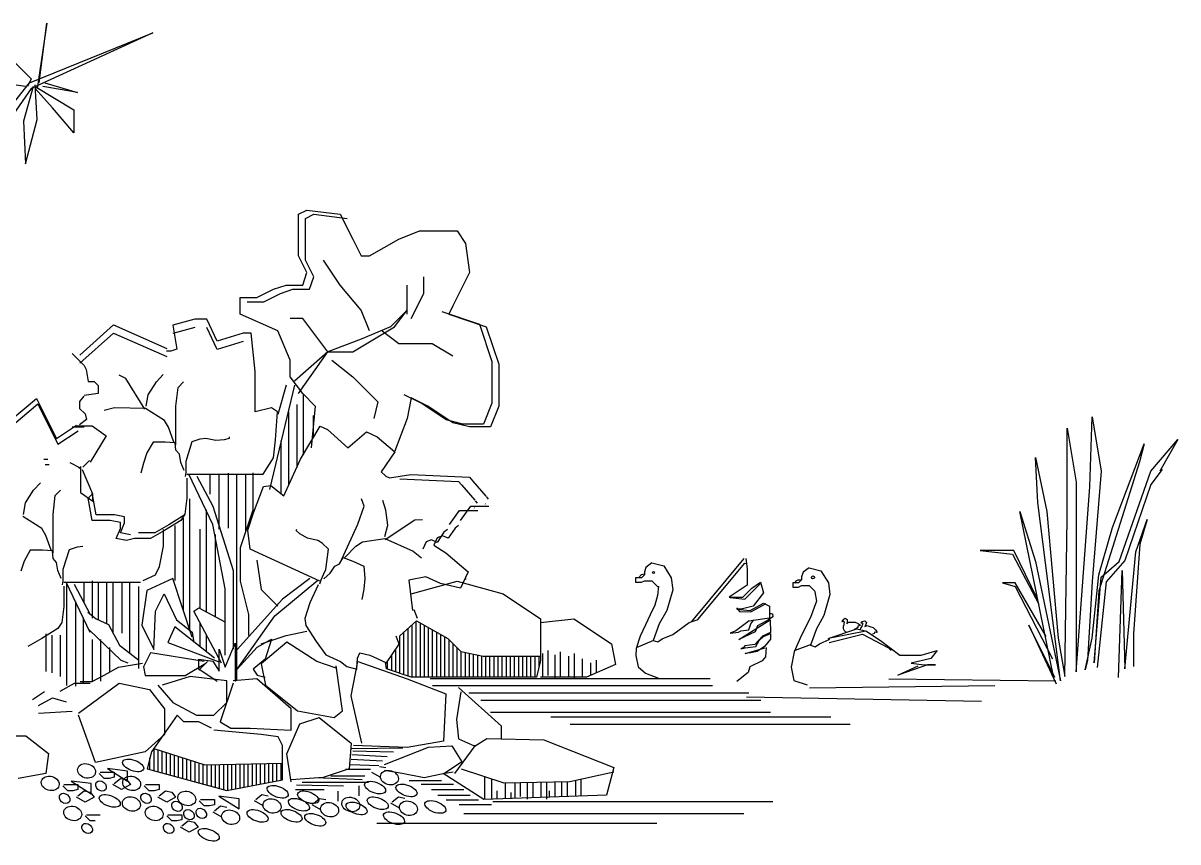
# Model space of a CAD drawing. Extents: x -15.8 to -8, y 56.1 to 69.5.
# Drawn here: x -12.715 to -8.24, y 56.086 to 59.258 of the extents above; entities that cross this region are included whole.
import ezdxf

# ---------------------------------------------------------------- set-up
doc = ezdxf.new("R2010")
doc.units = 0
doc.header["$LTSCALE"] = 0.01
doc.header["$MEASUREMENT"] = 0
doc.layers.add('MUEBLES', color=30, linetype='CONTINUOUS')
pattern_1 = [(90, (-153.256589, -86.392666), (-0.015875, 1e-18), [])]

msp = doc.modelspace()

# ---------------------------------------------------------------- hatches: boundary and pattern name
at = {"layer": 'MUEBLES'}
h = msp.add_hatch(dxfattribs=at)
h.set_pattern_fill('LINE', color=256, scale=0.005, angle=90, style=0)
h.set_pattern_definition(pattern_1)
h.paths.add_polyline_path([(-10.7095, 56.7893), (-10.7095, 56.8054), (-10.8168, 56.8054), (-10.9315, 56.8054), (-11.0187, 56.8238), (-11.0692, 56.8742), (-11.1903, 56.9426), (-11.2654, 56.8748), (-11.2569, 56.8518), (-11.307, 56.7804), (-11.3102, 56.7819), (-11.307, 56.7567), (-11.2107, 56.7247), (-10.9682, 56.7247), (-10.7257, 56.7247)])
h = msp.add_hatch(dxfattribs=at)
h.set_pattern_fill('LINE', color=256, scale=0.005, angle=90, style=0)
h.set_pattern_definition(pattern_1)
h.paths.add_polyline_path([(-11.7094, 56.3272), (-11.7094, 56.391), (-12.0099, 56.3848), (-12.2077, 56.4485), (-12.2171, 56.4353), (-12.2337, 56.3687), (-11.9258, 56.2856)])

# ---------------------------------------------------------------- linework, layer by layer
for p, q in [((-12.623, 59.2582), (-12.6604, 59.0045)), ((-12.6529, 59.0269), (-12.623, 59.2582)), ((-12.6903, 59.0269), (-12.2122, 59.2209)), ((-12.2122, 59.2209), (-12.6828, 59.0045)), ((-12.75, 59.109), (-12.6828, 59.0418)), ((-12.9143, 58.7434), (-12.6903, 59.0269)), ((-12.6828, 59.0418), (-12.6977, 59.012)), ((-12.6305, 59.0269), (-12.5035, 58.9896)), ((-12.6828, 59.0045), (-12.9069, 58.6837)), ((-12.7052, 59.012), (-12.75, 59.0195)), ((-12.6753, 59.012), (-12.7127, 58.8777)), ((-12.6604, 58.8851), (-12.6678, 59.0195)), ((-12.6678, 59.012), (-12.5185, 58.9225)), ((-12.6006, 58.9299), (-12.6678, 59.0045)), ((-12.5035, 58.9896), (-12.638, 59.012)), ((-12.5185, 58.8329), (-12.6006, 58.9299)), ((-12.5185, 58.9225), (-12.5185, 58.8329)), ((-12.7127, 58.8777), (-12.7052, 58.7135)), ((-12.7052, 58.7135), (-12.6604, 58.8851)), ((-11.6472, 58.5178), (-11.6149, 58.534)), ((-11.6149, 58.534), (-11.4855, 58.5178)), ((-11.6472, 58.3563), (-11.6472, 58.5178)), ((-11.6205, 58.5019), (-11.5882, 58.518)), ((-11.6205, 58.3403), (-11.6205, 58.5019)), ((-11.5882, 58.518), (-11.4589, 58.5019)), ((-11.4855, 58.5178), (-11.437, 58.4209)), ((-11.2592, 58.4209), (-11.1784, 58.4532)), ((-11.1784, 58.4532), (-11.1137, 58.4532)), ((-11.1137, 58.4532), (-11.0329, 58.4532)), ((-11.0329, 58.4532), (-11.0005, 58.4048)), ((-11.437, 58.4209), (-11.4047, 58.3563)), ((-11.3724, 58.3563), (-11.2592, 58.4209)), ((-11.0005, 58.4048), (-10.9844, 58.2917)), ((-11.6149, 58.2917), (-11.6472, 58.3563)), ((-11.4047, 58.3563), (-11.3724, 58.3563)), ((-11.5882, 58.2757), (-11.6205, 58.3403)), ((-11.4855, 58.2432), (-11.5502, 58.3401)), ((-11.631, 58.2432), (-11.6149, 58.2917)), ((-11.6044, 58.2272), (-11.5882, 58.2757)), ((-11.1622, 58.2109), (-11.1622, 58.2755)), ((-10.9844, 58.2917), (-11.049, 58.1624)), ((-11.8089, 58.1947), (-11.7442, 58.2271)), ((-11.7442, 58.2271), (-11.6957, 58.2432)), ((-11.7175, 58.2111), (-11.669, 58.2272)), ((-11.6957, 58.2432), (-11.631, 58.2432)), ((-11.669, 58.2272), (-11.6044, 58.2272)), ((-11.4047, 58.1463), (-11.4855, 58.2432)), ((-11.2269, 58.1301), (-11.2269, 58.2432)), ((-11.8735, 58.1947), (-11.8089, 58.1947)), ((-11.8735, 58.1301), (-11.8735, 58.1947)), ((-11.8469, 58.1788), (-11.7822, 58.1788)), ((-11.7822, 58.1788), (-11.7175, 58.2111)), ((-11.2107, 58.114), (-11.1622, 58.2109)), ((-11.728, 58.0655), (-11.8735, 58.1301)), ((-11.3724, 58.0655), (-11.4047, 58.1463)), ((-11.2269, 58.1463), (-11.2915, 58.0817)), ((-11.2754, 58.0817), (-11.2269, 58.1463)), ((-11.0919, 58.1408), (-10.9464, 58.0923)), ((-11.049, 58.1624), (-11.0652, 58.1301)), ((-11.0652, 58.1301), (-10.9197, 58.0817)), ((-12.4943, 57.9723), (-12.3647, 58.0888)), ((-12.3647, 58.0888), (-12.1574, 57.9982)), ((-12.0491, 58.1114), (-12.135, 58.0881)), ((-12.135, 58.0881), (-12.1194, 57.9945)), ((-12.0023, 58.1114), (-12.0491, 58.1114)), ((-11.9633, 58.0257), (-12.0023, 58.1114)), ((-11.631, 58.114), (-11.6795, 58.114)), ((-11.534, 57.9847), (-11.631, 58.114)), ((-10.9464, 58.0923), (-10.8979, 57.9469)), ((-12.4943, 57.9403), (-12.3647, 58.0568)), ((-12.3647, 58.0568), (-12.1574, 57.9662)), ((-12.0491, 58.0795), (-12.135, 58.0561)), ((-11.9633, 57.9937), (-12.0023, 58.0795)), ((-11.8619, 58.0569), (-11.9633, 58.0257)), ((-11.8307, 58.0569), (-11.8619, 58.0569)), ((-11.8151, 57.9087), (-11.8307, 58.0569)), ((-11.6795, 57.9524), (-11.728, 58.0655)), ((-11.437, 57.9847), (-11.2754, 58.0817)), ((-11.2915, 58.0817), (-11.4047, 58.0332)), ((-11.3239, 58.0655), (-11.2592, 58.017)), ((-10.9197, 58.0817), (-10.8712, 57.9363)), ((-11.8619, 58.0249), (-11.9633, 57.9937)), ((-11.4047, 58.0332), (-11.534, 57.9847)), ((-11.2592, 58.017), (-11.1299, 58.017)), ((-11.1299, 58.017), (-11.049, 57.9686)), ((-12.5251, 57.9789), (-12.4782, 57.9321)), ((-12.1428, 57.9867), (-12.1584, 57.9867)), ((-12.1194, 57.9945), (-12.1428, 57.9867)), ((-11.6795, 57.8878), (-11.6795, 57.9524)), ((-11.534, 57.9847), (-11.6634, 57.8717)), ((-11.6472, 57.8232), (-11.534, 57.9847)), ((-11.534, 57.9847), (-11.437, 57.9847)), ((-11.5179, 57.9524), (-11.437, 57.8878)), ((-12.4782, 57.9321), (-12.4704, 57.9165)), ((-12.4704, 57.9165), (-12.4626, 57.8698)), ((-11.8151, 57.862), (-11.8151, 57.9087)), ((-10.8979, 57.9469), (-10.8979, 57.7854)), ((-10.8712, 57.9363), (-10.8712, 57.7747)), ((-12.4626, 57.8698), (-12.4392, 57.8698)), ((-12.4392, 57.8698), (-12.4236, 57.8542)), ((-12.3161, 57.8809), (-12.3423, 57.894)), ((-12.2428, 57.7632), (-12.3161, 57.8809)), ((-12.2297, 57.8181), (-12.1982, 57.8679)), ((-12.1982, 57.8679), (-12.172, 57.8967)), ((-12.1144, 57.8469), (-12.0934, 57.8679)), ((-11.8151, 57.8152), (-11.8151, 57.862)), ((-11.631, 57.8232), (-11.6795, 57.8878)), ((-11.437, 57.8878), (-11.34, 57.7909)), ((-12.4236, 57.823), (-12.4782, 57.8152)), ((-12.4236, 57.8542), (-12.4236, 57.823)), ((-12.2375, 57.7736), (-12.2297, 57.8181)), ((-12.1223, 57.7736), (-12.1144, 57.8469)), ((-11.6634, 57.8555), (-11.7442, 57.5162)), ((-11.6957, 57.8555), (-11.728, 57.7424)), ((-11.5825, 57.7747), (-11.631, 57.8232)), ((-11.6295, 57.8549), (-11.6295, 57.8485)), ((-11.6295, 57.8216), (-11.6295, 57.5856)), ((-11.1727, 57.7854), (-11.2374, 57.8177)), ((-12.8183, 57.6745), (-12.6628, 57.804)), ((-12.813, 57.6532), (-12.6575, 57.7827)), ((-12.6628, 57.804), (-12.585, 57.6486)), ((-12.6575, 57.7827), (-12.5797, 57.6273)), ((-12.4795, 57.8136), (-12.4955, 57.7923)), ((-12.4955, 57.7923), (-12.4955, 57.7656)), ((-12.1223, 57.7108), (-12.1223, 57.7736)), ((-11.8151, 57.7528), (-11.8151, 57.8152)), ((-11.6544, 57.7803), (-11.6544, 57.5365)), ((-11.5825, 57.7747), (-11.5987, 57.6132)), ((-11.34, 57.7909), (-11.3562, 57.7263)), ((-11.2107, 57.807), (-11.2269, 57.7263)), ((-11.146, 57.7747), (-11.2107, 57.807)), ((-11.0757, 57.7208), (-11.1727, 57.7854)), ((-11.049, 57.7101), (-11.146, 57.7747)), ((-10.8979, 57.7854), (-10.9302, 57.7046)), ((-10.8712, 57.7747), (-10.9035, 57.6939)), ((-12.4955, 57.7656), (-12.4742, 57.7443)), ((-12.4742, 57.7443), (-12.4688, 57.723)), ((-12.3607, 57.7684), (-12.3999, 57.7579)), ((-12.2401, 57.7658), (-12.3607, 57.7684)), ((-12.1668, 57.7187), (-12.2401, 57.7658)), ((-11.7527, 57.7684), (-11.8151, 57.7528)), ((-11.7293, 57.7528), (-11.7527, 57.7684)), ((-11.7371, 57.6437), (-11.7293, 57.7528)), ((-11.6864, 57.7519), (-11.6864, 57.4671)), ((-11.5904, 57.7377), (-11.5904, 57.6514)), ((-8.5812, 57.4618), (-8.5724, 57.7329)), ((-8.5724, 57.7329), (-8.5374, 57.523)), ((-12.585, 57.6486), (-12.5073, 57.7004)), ((-12.4782, 57.6925), (-12.525, 57.6925)), ((-12.5094, 57.6983), (-12.447, 57.6983)), ((-12.4688, 57.723), (-12.4955, 57.7017)), ((-12.447, 57.6983), (-12.3924, 57.6593)), ((-12.1511, 57.6925), (-12.1668, 57.7187)), ((-12.1301, 57.6349), (-12.1511, 57.6925)), ((-12.1223, 57.6244), (-12.1223, 57.7108)), ((-11.6395, 57.5688), (-11.5633, 57.6968)), ((-11.5633, 57.6968), (-11.535, 57.6838)), ((-11.535, 57.6838), (-11.4559, 57.613)), ((-11.2269, 57.7263), (-11.2754, 57.597)), ((-11.011, 57.7046), (-11.0757, 57.7208)), ((-10.9844, 57.6939), (-11.049, 57.7101)), ((-10.9302, 57.7046), (-11.011, 57.7046)), ((-10.9035, 57.6939), (-10.9844, 57.6939)), ((-8.6687, 57.3393), (-8.6687, 57.6892)), ((-8.6687, 57.6892), (-8.6337, 57.4793)), ((-12.5797, 57.6273), (-12.5019, 57.6791)), ((-12.3924, 57.6593), (-12.4548, 57.5579)), ((-12.083, 57.5616), (-12.0594, 57.6375)), ((-12.0594, 57.6375), (-12.028, 57.648)), ((-12.028, 57.648), (-12.007, 57.6506)), ((-12.007, 57.6506), (-11.9677, 57.6427)), ((-11.9677, 57.6427), (-11.9336, 57.6454)), ((-11.9336, 57.6454), (-11.9153, 57.6506)), ((-11.9153, 57.6506), (-11.9153, 57.6558)), ((-11.7449, 57.5735), (-11.7371, 57.6437)), ((-11.7157, 57.6395), (-11.7157, 57.4361)), ((-11.4559, 57.613), (-11.3846, 57.6746)), ((-11.3846, 57.6746), (-11.3421, 57.655)), ((-11.3421, 57.655), (-11.2739, 57.5978)), ((-8.3448, 57.523), (-8.2397, 57.6455)), ((-8.2397, 57.6455), (-8.3098, 57.523)), ((-12.2349, 57.593), (-12.248, 57.5537)), ((-12.2113, 57.6349), (-12.2349, 57.593)), ((-12.1642, 57.6349), (-12.2113, 57.6349)), ((-12.1249, 57.6323), (-12.1642, 57.6349)), ((-12.1223, 57.6035), (-12.1249, 57.6323)), ((-12.1092, 57.5878), (-12.1223, 57.6035)), ((-11.2739, 57.5978), (-11.3272, 57.5194)), ((-8.4936, 57.3043), (-8.3711, 57.628)), ((-8.3711, 57.628), (-8.3886, 57.558)), ((-12.6186, 57.5678), (-12.6342, 57.5678)), ((-12.4917, 57.5342), (-12.532, 57.5543)), ((-12.4576, 57.5642), (-12.4838, 57.538)), ((-12.248, 57.5537), (-12.2585, 57.5145)), ((-12.1039, 57.5564), (-12.1092, 57.5878)), ((-12.0908, 57.5249), (-12.1039, 57.5564)), ((-12.083, 57.5406), (-12.083, 57.5616)), ((-11.7839, 57.5112), (-11.7449, 57.5735)), ((-11.659, 57.5264), (-11.6395, 57.5688)), ((-8.7825, 57.4006), (-8.7913, 57.5755)), ((-8.7913, 57.5755), (-8.7475, 57.3656)), ((-8.3886, 57.558), (-8.5462, 57.0594)), ((-12.6133, 57.5465), (-12.6289, 57.5465)), ((-12.4984, 57.5342), (-12.4917, 57.5375)), ((-12.4917, 57.5409), (-12.4917, 57.4402)), ((-12.4849, 57.5275), (-12.4849, 57.5275)), ((-12.4446, 57.4335), (-12.4849, 57.5275)), ((-12.0856, 57.5014), (-12.083, 57.5171)), ((-12.083, 57.5171), (-12.083, 57.5406)), ((-12.0804, 57.5112), (-11.7839, 57.5112)), ((-11.9789, 57.3163), (-12.0726, 57.5112)), ((-12.0413, 57.5034), (-11.9789, 57.3864)), ((-11.9912, 57.5113), (-11.9912, 57.4331)), ((-11.9556, 57.5113), (-11.9556, 57.2981)), ((-11.92, 57.5149), (-11.92, 57.3017)), ((-11.888, 57.5113), (-11.888, 56.7109)), ((-11.8525, 57.5113), (-11.8525, 57.2886)), ((-11.825, 57.5162), (-11.825, 57.3708)), ((-11.7442, 57.5162), (-11.7604, 57.4516)), ((-11.6786, 57.4839), (-11.659, 57.5264)), ((-11.3272, 57.5194), (-11.3092, 57.5025)), ((-11.2951, 57.496), (-11.2117, 57.5091)), ((-11.2117, 57.5091), (-10.9845, 57.4988)), ((-8.5374, 57.523), (-8.5724, 57.0944)), ((-8.4674, 57.1731), (-8.3448, 57.523)), ((-8.3009, 57.5285), (-8.3443, 57.4706)), ((-12.6741, 57.449), (-12.6479, 57.4778)), ((-12.0804, 57.4956), (-12.0804, 57.4176)), ((-11.8213, 57.3608), (-11.7827, 57.4632)), ((-11.7827, 57.4632), (-11.7549, 57.4675)), ((-11.7549, 57.4675), (-11.7047, 57.4272)), ((-11.7047, 57.4272), (-11.6786, 57.4839)), ((-11.3092, 57.5025), (-11.2951, 57.496)), ((-11.2544, 57.4931), (-11.0272, 57.4828)), ((-11.0272, 57.4828), (-11.0148, 57.4682)), ((-10.9628, 57.4098), (-11.0139, 57.4679)), ((-10.9845, 57.4988), (-10.9721, 57.4842)), ((-10.9201, 57.4258), (-10.9712, 57.4839)), ((-8.6337, 57.4793), (-8.6337, 57.0769)), ((-8.6337, 56.7446), (-8.5812, 57.4618)), ((-8.3443, 57.4706), (-8.4458, 57.1763)), ((-12.7055, 57.3992), (-12.6741, 57.449)), ((-12.5981, 57.3547), (-12.5903, 57.428)), ((-12.5903, 57.428), (-12.5693, 57.449)), ((-12.4917, 57.4402), (-12.4446, 57.4066)), ((-12.4626, 57.4176), (-12.4453, 57.435)), ((-12.447, 57.3319), (-12.4626, 57.4176)), ((-12.431, 57.3532), (-12.4466, 57.4389)), ((-12.4446, 57.4066), (-12.4446, 57.4335)), ((-12.0804, 57.4176), (-12.0882, 57.3552)), ((-12.0694, 57.4154), (-12.0694, 56.9078)), ((-11.3935, 57.3874), (-11.4038, 57.4152)), ((-10.9204, 57.4237), (-10.912, 57.4138)), ((-12.7134, 57.3547), (-12.7055, 57.3992)), ((-12.0054, 57.3727), (-12.0054, 56.9782)), ((-11.9789, 57.3864), (-11.9009, 57.137)), ((-11.825, 57.3708), (-11.8735, 57.2255)), ((-11.4171, 57.3176), (-11.3935, 57.3874)), ((-11.3086, 57.3714), (-11.3204, 57.4085)), ((-11.3009, 57.313), (-11.3086, 57.3714)), ((-11.062, 57.3159), (-11.023, 57.3704)), ((-11.023, 57.3704), (-10.9528, 57.3704)), ((-11.0193, 57.3319), (-10.9803, 57.3864)), ((-10.9803, 57.3864), (-10.9101, 57.3864)), ((-10.9667, 57.3802), (-10.9654, 57.3792)), ((-10.9631, 57.4077), (-10.9547, 57.3979)), ((-10.924, 57.3962), (-10.9227, 57.3952)), ((-8.695, 56.7096), (-8.7825, 57.4006)), ((-12.6427, 57.2998), (-12.716, 57.3469)), ((-12.5981, 57.2919), (-12.5981, 57.3547)), ((-12.408, 57.3319), (-12.447, 57.3319)), ((-12.392, 57.3532), (-12.431, 57.3532)), ((-12.3768, 57.3319), (-12.408, 57.3319)), ((-12.3608, 57.3532), (-12.392, 57.3532)), ((-12.3378, 57.3241), (-12.3768, 57.3319)), ((-12.3218, 57.3454), (-12.3608, 57.3532)), ((-12.3218, 57.322), (-12.3218, 57.3454)), ((-12.1038, 57.3319), (-12.1662, 57.2929)), ((-12.0877, 57.3532), (-12.1502, 57.3142)), ((-12.0882, 57.3552), (-12.1038, 57.3319)), ((-12.0943, 57.3408), (-12.0943, 56.9847)), ((-11.8435, 57.2938), (-11.8213, 57.3608)), ((-11.312, 57.2576), (-11.1961, 57.3339)), ((-11.1961, 57.3339), (-11.1668, 57.3348)), ((-8.7212, 56.7271), (-8.8526, 57.3656)), ((-8.8526, 57.3656), (-8.7913, 57.1731)), ((-8.7475, 57.3656), (-8.7037, 56.8758)), ((-8.6775, 56.7271), (-8.6687, 57.3393)), ((-8.4023, 57.2101), (-8.3588, 57.3355)), ((-8.3588, 57.3355), (-8.3878, 57.239)), ((-12.6269, 57.2736), (-12.6427, 57.2998)), ((-12.5981, 57.2055), (-12.5981, 57.2919)), ((-12.3534, 57.2617), (-12.3378, 57.3007)), ((-12.3378, 57.3007), (-12.3378, 57.3241)), ((-12.3374, 57.283), (-12.3218, 57.322)), ((-12.2984, 57.2752), (-12.3374, 57.283)), ((-12.2048, 57.283), (-12.2672, 57.283)), ((-12.1662, 57.2929), (-12.2208, 57.2617)), ((-12.1502, 57.3142), (-12.2048, 57.283)), ((-12.17, 57.2325), (-12.17, 57.2965)), ((-12.1263, 57.3124), (-12.1263, 57.0992)), ((-12.0303, 57.2981), (-12.0303, 56.9915)), ((-11.9321, 57.0668), (-11.9789, 57.3163)), ((-11.8342, 57.2208), (-11.8435, 57.2938)), ((-11.6565, 57.2924), (-11.6543, 57.2972)), ((-11.642, 57.28), (-11.6565, 57.2924)), ((-11.6122, 57.2634), (-11.642, 57.28)), ((-11.4433, 57.2605), (-11.4171, 57.3176)), ((-11.3124, 57.2693), (-11.3009, 57.313)), ((-11.0837, 57.2856), (-11.1104, 57.2464)), ((-11.0701, 57.2965), (-11.0837, 57.2856)), ((-11.041, 57.3016), (-11.0677, 57.2624)), ((-11.0274, 57.3125), (-11.041, 57.3016)), ((-8.5462, 57.1207), (-8.4936, 57.3043)), ((-12.606, 57.216), (-12.6269, 57.2736)), ((-12.3144, 57.2539), (-12.3534, 57.2617)), ((-12.2832, 57.2617), (-12.3144, 57.2539)), ((-12.2208, 57.2617), (-12.2832, 57.2617)), ((-11.9698, 57.2768), (-11.9698, 56.9593)), ((-11.5732, 57.2541), (-11.6122, 57.2634)), ((-11.5553, 57.2429), (-11.5732, 57.2541)), ((-11.5311, 57.2203), (-11.5553, 57.2429)), ((-11.4795, 57.1821), (-11.4433, 57.2605)), ((-11.4248, 57.2318), (-11.3996, 57.249)), ((-11.3996, 57.249), (-11.3133, 57.2611)), ((-11.3133, 57.2611), (-11.2027, 57.213)), ((-11.1523, 57.2486), (-11.1654, 57.2203)), ((-11.1316, 57.2562), (-11.1523, 57.2486)), ((-11.1104, 57.2464), (-11.1316, 57.2562)), ((-11.1096, 57.2646), (-11.1227, 57.2363)), ((-11.1227, 57.2363), (-11.0764, 57.2063)), ((-11.0889, 57.2722), (-11.1096, 57.2646)), ((-11.0677, 57.2624), (-11.0889, 57.2722)), ((-8.3878, 57.239), (-8.412, 56.8916)), ((-12.6872, 57.216), (-12.7108, 57.1741)), ((-12.64, 57.216), (-12.6872, 57.216)), ((-12.6007, 57.2134), (-12.64, 57.216)), ((-12.5981, 57.1846), (-12.6007, 57.2134)), ((-12.5588, 57.1427), (-12.5353, 57.2186)), ((-12.5353, 57.2186), (-12.5038, 57.2291)), ((-12.5038, 57.2291), (-12.4829, 57.2317)), ((-12.186, 57.1525), (-12.17, 57.2325)), ((-11.8735, 57.2255), (-11.8735, 57.0962)), ((-11.565, 57.0967), (-11.8342, 57.2208)), ((-11.5415, 57.1414), (-11.5311, 57.2203)), ((-11.468, 57.1883), (-11.4248, 57.2318)), ((-11.2027, 57.213), (-11.1714, 57.1871)), ((-11.0764, 57.2063), (-10.9902, 57.1323)), ((-8.8756, 57.2149), (-9.006, 57.2149)), ((-9.006, 57.2149), (-8.8804, 57.2004)), ((-8.8804, 57.2004), (-8.779, 57.0074)), ((-8.7838, 57.0267), (-8.8756, 57.2149)), ((-8.4458, 56.7565), (-8.4023, 57.2101)), ((-12.7108, 57.1741), (-12.7239, 57.1348)), ((-12.585, 57.1689), (-12.5981, 57.1846)), ((-12.5798, 57.1375), (-12.585, 57.1689)), ((-12.202, 57.1205), (-12.186, 57.1525)), ((-11.8089, 57.177), (-11.7927, 57.0639)), ((-11.5246, 57.1279), (-11.5067, 57.1543)), ((-11.5067, 57.1543), (-11.4883, 57.163)), ((-11.4883, 57.163), (-11.4738, 57.1881)), ((-11.4738, 57.1881), (-11.4371, 57.174)), ((-11.4371, 57.174), (-11.3942, 57.1543)), ((-11.3942, 57.1543), (-11.3903, 57.1064)), ((-10.3014, 57.1497), (-10.3072, 57.1323)), ((-10.2783, 57.167), (-10.3014, 57.1497)), ((-10.2783, 57.167), (-10.2321, 57.1554)), ((-10.2321, 57.1554), (-10.2032, 57.1093)), ((-10.1232, 56.9397), (-9.9202, 57.1843)), ((-10.0997, 56.9484), (-9.9179, 57.1664)), ((-9.9179, 57.1664), (-9.9103, 57.1645)), ((-9.9144, 57.1843), (-9.9087, 57.1439)), ((-9.669, 57.1481), (-9.6921, 57.1308)), ((-9.669, 57.1481), (-9.6228, 57.1366)), ((-8.7913, 57.1731), (-8.695, 56.7096)), ((-8.5374, 57.1119), (-8.4674, 57.1731)), ((-8.4458, 57.1763), (-8.5182, 57.0943)), ((-12.5667, 57.106), (-12.5798, 57.1375)), ((-12.5588, 57.1218), (-12.5588, 57.1427)), ((-12.5588, 57.0982), (-12.5588, 57.1218)), ((-12.25, 57.0992), (-12.202, 57.1205)), ((-12.1339, 57.1072), (-12.2347, 57.0602)), ((-12.06, 56.8789), (-12.1339, 57.1072)), ((-11.9009, 57.137), (-11.9009, 56.8329)), ((-11.6037, 57.106), (-11.7093, 57.0259)), ((-11.5643, 57.0857), (-11.5601, 57.101)), ((-11.5601, 57.101), (-11.5503, 57.1224)), ((-11.5503, 57.1224), (-11.5415, 57.1414)), ((-11.5497, 57.1049), (-11.5246, 57.1279)), ((-11.3903, 57.1064), (-11.3949, 57.0652)), ((-11.1536, 57.1132), (-11.2196, 57.1006)), ((-11.2196, 57.1006), (-11.2053, 56.9825)), ((-11.097, 57.0871), (-11.1536, 57.1132)), ((-10.9902, 57.1323), (-11.0196, 57.0686)), ((-10.9975, 57.1045), (-11.0032, 57.1042)), ((-10.3188, 57.1093), (-10.3419, 57.1093)), ((-10.3419, 57.1093), (-10.3419, 57.0919)), ((-10.3294, 57.109), (-10.3179, 57.1224)), ((-10.3072, 57.1208), (-10.3188, 57.1093)), ((-10.3179, 57.1224), (-10.3083, 57.1243)), ((-10.3072, 57.1323), (-10.3072, 57.1208)), ((-10.2032, 57.1093), (-10.1975, 57.0631)), ((-9.9087, 57.1439), (-9.9087, 57.0804)), ((-9.7189, 57.0975), (-9.7112, 57.1014)), ((-9.7112, 57.1014), (-9.6978, 57.1014)), ((-9.6979, 57.102), (-9.7094, 57.0904)), ((-9.6921, 57.1308), (-9.6979, 57.1135)), ((-9.6979, 57.1135), (-9.6979, 57.102)), ((-9.6228, 57.1366), (-9.5939, 57.0904)), ((-8.5724, 56.8758), (-8.5462, 57.1207)), ((-8.5637, 56.7796), (-8.5374, 57.1119)), ((-8.4699, 56.7227), (-8.4554, 57.1377)), ((-8.4554, 57.1377), (-8.4458, 56.7565)), ((-12.5614, 57.0825), (-12.5588, 57.0982)), ((-12.5562, 57.0923), (-12.2597, 57.0923)), ((-12.5562, 57.0767), (-12.5562, 56.9987)), ((-12.4548, 56.8974), (-12.5484, 57.0923)), ((-12.546, 57.0873), (-12.546, 56.692)), ((-12.5172, 57.0845), (-12.4548, 56.9675)), ((-12.4793, 57.0923), (-12.4793, 57.0135)), ((-12.4472, 57.0981), (-12.4472, 56.9524)), ((-12.4239, 57.0923), (-12.4239, 56.9465)), ((-12.3919, 57.0923), (-12.3919, 56.9323)), ((-12.367, 57.0923), (-12.367, 56.8978)), ((-12.332, 57.0894), (-12.332, 56.8948)), ((-12.303, 57.0923), (-12.303, 56.819)), ((-12.2674, 57.0759), (-12.2674, 56.7584)), ((-12.2347, 57.0602), (-12.2548, 56.9259)), ((-11.9321, 56.8095), (-11.9321, 57.0668)), ((-11.8735, 57.0962), (-11.8412, 56.967)), ((-11.7927, 57.0639), (-11.728, 56.9993)), ((-11.7387, 56.9622), (-11.5721, 57.1)), ((-11.5715, 57.0826), (-11.6041, 57.0118)), ((-11.3949, 57.0652), (-11.4018, 57.0252)), ((-11.2107, 57.0478), (-11.0329, 57.0962)), ((-11.0196, 57.0686), (-11.097, 57.0871)), ((-11.0329, 57.0962), (-10.855, 57.0478)), ((-10.3419, 57.0919), (-10.3188, 57.0919)), ((-10.3188, 57.0919), (-10.3072, 57.0977)), ((-10.3072, 57.0977), (-10.2783, 57.0977)), ((-10.2783, 57.0977), (-10.2552, 57.0746)), ((-10.2528, 57.0765), (-10.2567, 57.0402)), ((-10.1975, 57.0631), (-10.2206, 56.9823)), ((-9.9087, 57.0804), (-9.978, 57.0342)), ((-9.926, 57.0342), (-9.8913, 57.0689)), ((-9.9179, 57.0268), (-9.8586, 57.0861)), ((-9.8913, 57.0689), (-9.8567, 57.0919)), ((-9.8567, 57.0919), (-9.8451, 57.0515)), ((-9.7325, 57.0904), (-9.7325, 57.0731)), ((-9.7094, 57.0904), (-9.7325, 57.0904)), ((-9.7325, 57.0731), (-9.7094, 57.0731)), ((-9.7246, 57.088), (-9.7189, 57.0975)), ((-9.7094, 57.0731), (-9.6979, 57.0789)), ((-9.6979, 57.0789), (-9.669, 57.0789)), ((-9.669, 57.0789), (-9.6459, 57.0558)), ((-9.5939, 57.0904), (-9.5881, 57.0443)), ((-8.8708, 57.0895), (-8.9191, 57.0895)), ((-8.9191, 57.0895), (-8.8708, 57.075)), ((-8.75, 56.882), (-8.8708, 57.0895)), ((-8.8708, 57.075), (-8.7259, 56.7951)), ((-8.6337, 57.0769), (-8.6337, 56.7446)), ((-8.5724, 57.0944), (-8.5899, 56.7883)), ((-8.5462, 57.0594), (-8.5637, 56.7796)), ((-8.5182, 57.0943), (-8.552, 56.7614)), ((-12.511, 57.0145), (-12.511, 56.6891)), ((-12.2011, 56.9796), (-12.1675, 57.0467)), ((-12.1675, 57.0467), (-12.1205, 56.946)), ((-11.7093, 57.0259), (-11.8846, 56.832)), ((-11.6041, 57.0118), (-11.6231, 56.9519)), ((-10.855, 57.0478), (-10.7095, 56.9508)), ((-10.2567, 57.0402), (-10.2662, 57.0038)), ((-9.978, 57.0342), (-9.926, 57.0342)), ((-9.9753, 57.0325), (-9.9179, 57.0268)), ((-9.8971, 56.9823), (-9.8451, 57.0112)), ((-9.8451, 57.0515), (-9.8855, 56.9996)), ((-9.8451, 57.0112), (-9.822, 56.9996)), ((-9.6404, 57.0191), (-9.6634, 56.956)), ((-9.6462, 57.0555), (-9.6404, 57.0191)), ((-9.5881, 57.0443), (-9.6112, 56.9635)), ((-12.5562, 56.9987), (-12.564, 56.9364)), ((-12.4635, 56.9766), (-12.4315, 56.9499)), ((-12.2078, 56.8319), (-12.2011, 56.9796)), ((-12.0533, 56.9796), (-12.0332, 56.993)), ((-11.9458, 56.7782), (-12.0533, 56.9796)), ((-12.0332, 56.993), (-11.9324, 56.9393)), ((-11.8412, 56.967), (-11.8412, 56.8862)), ((-11.2002, 56.987), (-11.1873, 56.9523)), ((-10.2662, 57.0038), (-10.2854, 56.9656)), ((-10.2206, 56.9823), (-10.2494, 56.9304)), ((-9.9505, 56.9924), (-9.939, 56.979)), ((-9.9318, 56.9881), (-9.9491, 56.9881)), ((-9.9491, 56.9881), (-9.8971, 56.9823)), ((-9.939, 56.979), (-9.895, 56.9771)), ((-9.8855, 56.9996), (-9.9318, 56.9881)), ((-9.895, 56.9771), (-9.8356, 57.0096)), ((-9.8146, 56.9694), (-9.8222, 56.9713)), ((-9.8222, 56.9713), (-9.8107, 56.9694)), ((-9.822, 56.9996), (-9.822, 56.9534)), ((-9.8107, 56.9694), (-9.8088, 56.958)), ((-12.564, 56.9364), (-12.5796, 56.913)), ((-12.482, 56.9541), (-12.482, 56.7004)), ((-12.4315, 56.9499), (-12.3835, 56.9286)), ((-12.3835, 56.9286), (-12.3408, 56.8486)), ((-12.2548, 56.9259), (-12.2078, 56.8319)), ((-12.1205, 56.946), (-12.06, 56.8991)), ((-12.0303, 56.9364), (-12.0303, 56.8434)), ((-11.8856, 56.7552), (-11.7387, 56.9622)), ((-11.6231, 56.9519), (-11.6188, 56.9241)), ((-11.6188, 56.9241), (-11.5784, 56.8626)), ((-11.2547, 56.8845), (-11.1903, 56.9426)), ((-11.1907, 56.9422), (-11.1907, 56.9422)), ((-11.1903, 56.9426), (-11.0692, 56.8742)), ((-10.7095, 56.9365), (-10.5802, 56.9508)), ((-10.7095, 56.9508), (-10.7095, 56.7893)), ((-10.5802, 56.9508), (-10.4347, 56.8539)), ((-10.3026, 56.9274), (-10.3236, 56.8834)), ((-10.2854, 56.9656), (-10.3026, 56.9274)), ((-10.2494, 56.9304), (-10.2726, 56.8669)), ((-10.1975, 56.89), (-10.1339, 56.9361)), ((-10.1339, 56.9361), (-10.0993, 56.9477)), ((-9.9007, 56.9427), (-9.9524, 56.9044)), ((-9.9409, 56.87), (-9.8203, 56.9465)), ((-9.822, 56.9534), (-9.9029, 56.9419)), ((-9.9026, 56.9082), (-9.895, 56.9312)), ((-9.895, 56.9312), (-9.8835, 56.9465)), ((-9.8682, 56.9235), (-9.8777, 56.9006)), ((-9.8261, 56.9465), (-9.8682, 56.9235)), ((-9.8088, 56.958), (-9.8261, 56.9465)), ((-9.8203, 56.9465), (-9.8184, 56.8968)), ((-9.6634, 56.956), (-9.6978, 56.8872)), ((-9.6112, 56.9635), (-9.6401, 56.9115)), ((-9.5413, 56.9427), (-9.5422, 56.9405)), ((-9.5422, 56.9405), (-9.5404, 56.9405)), ((-9.5377, 56.9445), (-9.5413, 56.9427)), ((-9.5404, 56.9405), (-9.5382, 56.9409)), ((-9.5382, 56.9409), (-9.5368, 56.9409)), ((-9.5373, 56.9472), (-9.5377, 56.9445)), ((-9.5371, 56.9476), (-9.5293, 56.9525)), ((-9.5368, 56.9409), (-9.535, 56.9409)), ((-9.5337, 56.927), (-9.5364, 56.9203)), ((-9.535, 56.9409), (-9.5332, 56.9391)), ((-9.5332, 56.936), (-9.5337, 56.9329)), ((-9.5337, 56.9329), (-9.5337, 56.9302)), ((-9.5337, 56.9302), (-9.5337, 56.927)), ((-9.5332, 56.9391), (-9.5332, 56.936)), ((-9.5293, 56.9525), (-9.5214, 56.9476)), ((-9.5214, 56.9397), (-9.5224, 56.9309)), ((-9.5224, 56.9309), (-9.5156, 56.9378)), ((-9.5214, 56.9476), (-9.5214, 56.9397)), ((-9.5156, 56.9378), (-9.5077, 56.9378)), ((-9.5077, 56.9378), (-9.4999, 56.9378)), ((-9.4999, 56.9378), (-9.49, 56.9378)), ((-9.49, 56.9378), (-9.4793, 56.9319)), ((-9.4724, 56.924), (-9.4802, 56.9221)), ((-9.4802, 56.9221), (-9.4802, 56.9172)), ((-9.4793, 56.9319), (-9.4724, 56.927)), ((-9.4724, 56.927), (-9.4694, 56.927)), ((-9.4694, 56.927), (-9.4724, 56.924)), ((-9.4672, 56.9372), (-9.4688, 56.9354)), ((-9.4688, 56.9354), (-9.4671, 56.9348)), ((-9.4633, 56.9378), (-9.4672, 56.9372)), ((-9.4671, 56.9348), (-9.4648, 56.9346)), ((-9.464, 56.923), (-9.4649, 56.92)), ((-9.4648, 56.9346), (-9.4635, 56.9341)), ((-9.4631, 56.9255), (-9.464, 56.923)), ((-9.4635, 56.9341), (-9.4618, 56.9336)), ((-9.462, 56.9402), (-9.4633, 56.9378)), ((-9.4617, 56.9283), (-9.4631, 56.9255)), ((-9.4618, 56.9336), (-9.4607, 56.9313)), ((-9.4617, 56.9406), (-9.4527, 56.9427)), ((-9.4607, 56.9313), (-9.4617, 56.9283)), ((-9.4493, 56.9282), (-9.453, 56.9201)), ((-9.453, 56.9201), (-9.4443, 56.9244)), ((-9.4527, 56.9427), (-9.4468, 56.9356)), ((-9.4468, 56.9356), (-9.4493, 56.9282)), ((-9.4443, 56.9244), (-9.4369, 56.922)), ((-9.4369, 56.922), (-9.4294, 56.9195)), ((-8.7162, 56.7227), (-8.8176, 56.9254)), ((-8.8176, 56.9254), (-8.7114, 56.6986)), ((-12.5796, 56.913), (-12.642, 56.874)), ((-12.6263, 56.8924), (-12.6263, 56.7467)), ((-12.6029, 56.8866), (-12.6029, 56.7408)), ((-12.5709, 56.8866), (-12.5709, 56.7266)), ((-12.4582, 56.9073), (-12.3354, 56.79)), ((-12.1272, 56.9192), (-12.1541, 56.8588)), ((-11.9727, 56.7984), (-12.1272, 56.9192)), ((-12.06, 56.8991), (-12.0533, 56.8588)), ((-12.0054, 56.8898), (-12.0054, 56.8239)), ((-11.7927, 56.8539), (-11.6957, 56.8862)), ((-11.6957, 56.8862), (-11.6149, 56.9024)), ((-11.2569, 56.8518), (-11.2684, 56.8828)), ((-10.3236, 56.8834), (-10.3389, 56.8356)), ((-10.2379, 56.8727), (-10.1975, 56.89)), ((-9.9524, 56.9044), (-9.9753, 56.8949)), ((-9.9753, 56.8949), (-9.9428, 56.8987)), ((-9.9428, 56.8987), (-9.9332, 56.9044)), ((-9.8777, 56.9006), (-9.9409, 56.87)), ((-9.9332, 56.9044), (-9.9026, 56.9082)), ((-9.849, 56.8834), (-9.8796, 56.8509)), ((-9.8624, 56.8662), (-9.8452, 56.8815)), ((-9.8184, 56.8968), (-9.849, 56.8834)), ((-9.8452, 56.8815), (-9.8184, 56.8929)), ((-9.8184, 56.8929), (-9.8184, 56.8719)), ((-9.6978, 56.8872), (-9.7265, 56.8222)), ((-9.6401, 56.9115), (-9.6632, 56.8481)), ((-9.5945, 56.8738), (-9.4835, 56.9121)), ((-9.5907, 56.8585), (-9.4624, 56.891)), ((-9.5807, 56.8785), (-9.4488, 56.9036)), ((-9.5364, 56.9203), (-9.5364, 56.9123)), ((-9.5364, 56.9123), (-9.5328, 56.9047)), ((-9.5328, 56.9047), (-9.5292, 56.9011)), ((-9.5292, 56.9011), (-9.5225, 56.8993)), ((-9.5225, 56.8993), (-9.5194, 56.8998)), ((-9.4851, 56.9123), (-9.494, 56.9093)), ((-9.4802, 56.9172), (-9.4851, 56.9123)), ((-9.4835, 56.9121), (-9.451, 56.9044)), ((-9.4696, 56.9145), (-9.4714, 56.9092)), ((-9.4649, 56.92), (-9.4696, 56.9145)), ((-9.4624, 56.891), (-9.361, 56.8375)), ((-9.4488, 56.9036), (-9.3923, 56.866)), ((-9.4294, 56.9195), (-9.4201, 56.9164)), ((-9.4173, 56.8938), (-9.4235, 56.8907)), ((-9.4201, 56.9164), (-9.4118, 56.9074)), ((-9.4158, 56.8984), (-9.4173, 56.8938)), ((-9.4077, 56.8978), (-9.4158, 56.8984)), ((-9.4118, 56.9074), (-9.4068, 56.9006)), ((-9.404, 56.8996), (-9.4077, 56.8978)), ((-9.4068, 56.9006), (-9.404, 56.8996)), ((-8.412, 56.8916), (-8.412, 56.7662)), ((-12.642, 56.874), (-12.6966, 56.8428)), ((-12.4465, 56.8702), (-12.4465, 56.7085)), ((-12.4151, 56.8702), (-12.4151, 56.7085)), ((-12.3793, 56.8389), (-12.3793, 56.7435)), ((-12.3408, 56.8486), (-12.266, 56.79)), ((-12.1541, 56.8588), (-11.9593, 56.7849)), ((-11.9555, 56.8329), (-11.9321, 56.7628)), ((-11.9555, 56.7472), (-11.9555, 56.8329)), ((-11.9321, 56.7628), (-11.8931, 56.8563)), ((-11.8931, 56.8563), (-11.8931, 56.7082)), ((-11.8853, 56.755), (-11.8073, 56.8407)), ((-11.8073, 56.8407), (-11.7527, 56.8719)), ((-11.6928, 56.8594), (-11.7927, 56.7762)), ((-11.7527, 56.8719), (-11.7761, 56.7939)), ((-11.5763, 56.7845), (-11.6928, 56.8594)), ((-11.5784, 56.8626), (-11.5418, 56.8114)), ((-11.307, 56.7804), (-11.2569, 56.8518)), ((-11.2666, 56.8737), (-11.2654, 56.8748)), ((-11.0692, 56.8742), (-11.0187, 56.8238)), ((-10.4347, 56.8539), (-10.4185, 56.7731)), ((-10.3389, 56.8356), (-10.3409, 56.8088)), ((-10.272, 56.8662), (-10.3389, 56.8375)), ((-10.2726, 56.8669), (-10.2552, 56.8611)), ((-10.2552, 56.8611), (-10.2379, 56.8727)), ((-9.9237, 56.8394), (-9.9332, 56.8337)), ((-9.9332, 56.8337), (-9.916, 56.8375)), ((-9.9179, 56.8451), (-9.9237, 56.8394)), ((-9.8796, 56.8509), (-9.9179, 56.8451)), ((-9.916, 56.8375), (-9.8758, 56.8432)), ((-9.916, 56.8165), (-9.8395, 56.8375)), ((-9.8758, 56.8432), (-9.8624, 56.8662)), ((-9.8414, 56.8432), (-9.8701, 56.8241)), ((-9.8184, 56.8719), (-9.8414, 56.8432)), ((-9.8356, 56.8394), (-9.8375, 56.8031)), ((-9.6615, 56.8509), (-9.7265, 56.826)), ((-9.6632, 56.8481), (-9.6459, 56.8423)), ((-9.6459, 56.8423), (-9.6286, 56.8538)), ((-9.6286, 56.8538), (-9.5881, 56.8711)), ((-9.3923, 56.866), (-9.3169, 56.8095)), ((-9.361, 56.8375), (-9.3514, 56.8279)), ((-8.7037, 56.8758), (-8.6775, 56.7271)), ((-8.5987, 56.7533), (-8.5724, 56.8758)), ((-12.3354, 56.79), (-12.3087, 56.7793)), ((-12.2213, 56.8185), (-12.2481, 56.7648)), ((-12.013, 56.7849), (-12.2213, 56.8185)), ((-12.0335, 56.7939), (-11.9789, 56.7861)), ((-12.0335, 56.755), (-12.0335, 56.7939)), ((-11.7761, 56.7939), (-11.8229, 56.755)), ((-11.5418, 56.8114), (-11.4852, 56.7853)), ((-11.4214, 56.7559), (-11.4192, 56.7978)), ((-11.4192, 56.7978), (-11.4095, 56.8191)), ((-11.4095, 56.8191), (-11.3708, 56.8098)), ((-11.3708, 56.8098), (-11.3424, 56.7967)), ((-11.3424, 56.7967), (-11.307, 56.7804)), ((-11.0187, 56.8238), (-10.9315, 56.8054)), ((-10.9315, 56.8054), (-10.7095, 56.8054)), ((-10.8168, 56.8054), (-10.7095, 56.8054)), ((-10.7095, 56.7893), (-10.7257, 56.7247)), ((-10.7025, 56.8166), (-10.7025, 56.726)), ((-10.6811, 56.8273), (-10.6811, 56.7313)), ((-10.6544, 56.8113), (-10.6544, 56.7206)), ((-10.6331, 56.8219), (-10.6331, 56.7247)), ((-10.6011, 56.806), (-10.6011, 56.7247)), ((-10.5797, 56.8166), (-10.5797, 56.7206)), ((-10.5477, 56.7953), (-10.5477, 56.7247)), ((-10.4944, 56.79), (-10.4944, 56.7406)), ((-10.3409, 56.8088), (-10.3313, 56.7648)), ((-9.895, 56.8184), (-9.916, 56.8165)), ((-9.8509, 56.7878), (-9.8988, 56.7648)), ((-9.8701, 56.8241), (-9.895, 56.8184)), ((-9.8375, 56.8031), (-9.8509, 56.7878)), ((-9.7265, 56.8222), (-9.738, 56.7629)), ((-9.3169, 56.8095), (-9.2352, 56.8095)), ((-9.1976, 56.7969), (-9.2729, 56.7781)), ((-9.2352, 56.8095), (-9.1724, 56.8283)), ((-9.1724, 56.8283), (-9.1976, 56.7969)), ((-8.5899, 56.7883), (-8.5987, 56.7533)), ((-12.4002, 56.7316), (-12.3456, 56.7628)), ((-12.3456, 56.7628), (-12.252, 56.7784)), ((-12.2481, 56.7648), (-12.2414, 56.7312)), ((-12.0869, 56.7312), (-12.0063, 56.7782)), ((-11.9633, 56.7082), (-12.0335, 56.755)), ((-11.9996, 56.7849), (-12.0332, 56.7514)), ((-11.9789, 56.7861), (-11.9555, 56.7472)), ((-11.8229, 56.755), (-11.8073, 56.7316)), ((-11.7927, 56.7762), (-11.776, 56.6931)), ((-11.5014, 56.7596), (-11.5763, 56.7845)), ((-11.4764, 56.5933), (-11.5014, 56.7679)), ((-11.4852, 56.7853), (-11.4601, 56.7651)), ((-11.4601, 56.7651), (-11.4214, 56.7559)), ((-11.4431, 56.6515), (-11.4182, 56.7845)), ((-11.4182, 56.7845), (-11.2268, 56.718)), ((-11.307, 56.7567), (-11.3102, 56.7819)), ((-11.2107, 56.7247), (-11.307, 56.7567)), ((-10.4185, 56.7731), (-10.5317, 56.7247)), ((-10.5157, 56.7793), (-10.5157, 56.7315)), ((-10.3313, 56.7648), (-10.3026, 56.74)), ((-9.8988, 56.7648), (-9.9045, 56.7419)), ((-9.738, 56.7629), (-9.7285, 56.7113)), ((-9.3246, 56.7323), (-9.2462, 56.7687)), ((-9.2101, 56.7718), (-9.3169, 56.7342)), ((-9.2729, 56.7781), (-9.2227, 56.7718)), ((-9.2227, 56.7718), (-9.1787, 56.7718)), ((-9.1787, 56.7718), (-9.2101, 56.7718)), ((-12.5173, 56.7004), (-12.5719, 56.6692)), ((-12.4548, 56.7004), (-12.5173, 56.7004)), ((-12.5, 56.585), (-12.3419, 56.7014)), ((-12.4938, 56.7082), (-12.447, 56.7082)), ((-12.447, 56.7082), (-12.4002, 56.7316)), ((-12.3419, 56.7014), (-12.2254, 56.6764)), ((-12.2414, 56.7312), (-12.2011, 56.7312)), ((-12.2011, 56.7312), (-12.0869, 56.7312)), ((-12.0673, 56.7263), (-12.1755, 56.6931)), ((-11.9258, 56.7097), (-12.0673, 56.7263)), ((-11.9008, 56.7014), (-11.9508, 56.5517)), ((-11.9258, 56.6265), (-11.9258, 56.7097)), ((-11.8093, 56.718), (-11.9008, 56.7097)), ((-11.6761, 56.6016), (-11.8093, 56.718)), ((-11.8073, 56.7316), (-11.7761, 56.7238)), ((-11.2268, 56.718), (-11.077, 56.6598)), ((-10.9682, 56.7247), (-11.2107, 56.7247)), ((-11.1376, 56.7198), (-10.0526, 56.7198)), ((-10.7257, 56.7247), (-10.9682, 56.7247)), ((-10.6287, 56.7247), (-10.7095, 56.7247)), ((-10.5317, 56.7247), (-10.6287, 56.7247)), ((-10.3026, 56.74), (-10.2528, 56.7209)), ((-9.9045, 56.7419), (-9.9485, 56.7075)), ((-9.7285, 56.7113), (-9.6768, 56.6941)), ((-9.3603, 56.7183), (-8.7125, 56.7096)), ((-12.6319, 56.6677), (-12.6779, 56.637)), ((-12.2254, 56.6764), (-12.1672, 56.6016)), ((-12.1921, 56.6931), (-12.1339, 56.6265)), ((-11.776, 56.6931), (-11.6512, 56.5933)), ((-11.1282, 56.6918), (-10.0432, 56.6918)), ((-11.077, 56.6598), (-11.0853, 56.4769)), ((-11.0187, 56.6681), (-11.0354, 56.56)), ((-10.8606, 56.5351), (-11.027, 56.6847)), ((-10.9879, 56.6637), (-9.9029, 56.6637)), ((-9.6667, 56.6833), (-8.9489, 56.6921)), ((-12.6549, 56.6141), (-12.6013, 56.6447)), ((-12.6013, 56.6447), (-12.5476, 56.6294)), ((-12.1339, 56.6265), (-12.0423, 56.5766)), ((-11.9757, 56.5766), (-11.9258, 56.6265)), ((-11.4015, 56.4685), (-11.4431, 56.6515)), ((-10.9411, 56.6357), (-9.8562, 56.6357)), ((-9.9119, 56.6484), (-9.0014, 56.6309)), ((-12.5246, 56.5911), (-12.6549, 56.5834)), ((-12.4335, 56.3937), (-12.5, 56.5766)), ((-12.1172, 56.5766), (-12.2171, 56.4353)), ((-12.1672, 56.6016), (-12.1672, 56.5018)), ((-12.0923, 56.5517), (-12.1172, 56.5766)), ((-12.0423, 56.5766), (-11.9757, 56.5766)), ((-11.6761, 56.5184), (-11.6761, 56.6016)), ((-11.6512, 56.5933), (-11.5097, 56.5683)), ((-11.6429, 56.5434), (-11.568, 56.5683)), ((-11.568, 56.5683), (-11.4431, 56.4685)), ((-11.5097, 56.5683), (-11.4764, 56.5933)), ((-10.9037, 56.589), (-9.8188, 56.589)), ((-10.6699, 56.5703), (-9.5849, 56.5703)), ((-12.034, 56.5517), (-12.0923, 56.5517)), ((-11.9841, 56.5267), (-12.034, 56.5517)), ((-11.9508, 56.5517), (-11.9092, 56.5267)), ((-11.9092, 56.5267), (-11.8343, 56.5267)), ((-11.8343, 56.5267), (-11.6761, 56.5184)), ((-11.6928, 56.427), (-11.6429, 56.5434)), ((-11.0354, 56.56), (-11.027, 56.4852)), ((-10.8606, 56.4856), (-10.8606, 56.5351)), ((-10.5951, 56.5422), (-9.5101, 56.5422)), ((-12.8503, 56.4968), (-12.7042, 56.4968)), ((-12.7042, 56.4968), (-12.6165, 56.4286)), ((-12.1672, 56.5018), (-12.242, 56.4353)), ((-11.7927, 56.5018), (-11.9757, 56.5184)), ((-11.7261, 56.4935), (-11.7927, 56.5018)), ((-11.7094, 56.4602), (-11.7261, 56.4935)), ((-11.0853, 56.4769), (-11.2268, 56.4519)), ((-11.027, 56.4852), (-10.9688, 56.4602)), ((-10.9631, 56.4589), (-10.9179, 56.4871)), ((-10.9179, 56.4871), (-10.6974, 56.4815)), ((-10.6974, 56.4815), (-10.4261, 56.3741)), ((-12.242, 56.4353), (-12.4335, 56.3937)), ((-12.2171, 56.4353), (-12.2337, 56.3687)), ((-12.2077, 56.4485), (-12.0099, 56.3848)), ((-11.7094, 56.3272), (-11.7094, 56.4602)), ((-11.4431, 56.4685), (-11.4515, 56.3687)), ((-11.2432, 56.4498), (-11.4402, 56.4463)), ((-11.4367, 56.4391), (-11.2791, 56.4355)), ((-11.2268, 56.4519), (-11.4348, 56.4602)), ((-11.3137, 56.3854), (-11.144, 56.4532)), ((-11.144, 56.4532), (-11.0536, 56.4589)), ((-11.0536, 56.4589), (-11.014, 56.3967)), ((-11.0423, 56.3516), (-10.9631, 56.4589)), ((-10.9688, 56.4602), (-10.961, 56.4602)), ((-12.6165, 56.4286), (-12.6262, 56.3508)), ((-12.0099, 56.3848), (-11.7111, 56.391)), ((-11.7111, 56.3994), (-11.7111, 56.3326)), ((-11.6761, 56.3189), (-11.6928, 56.427)), ((-11.4474, 56.3854), (-11.3364, 56.3819)), ((-11.4438, 56.4069), (-11.322, 56.3997)), ((-11.4402, 56.4248), (-11.3041, 56.4176)), ((-11.014, 56.3967), (-11.0819, 56.3516)), ((-12.6262, 56.3508), (-12.7334, 56.3313)), ((-12.4008, 56.3322), (-12.4203, 56.3516)), ((-12.4154, 56.3565), (-12.362, 56.3565)), ((-12.388, 56.3701), (-12.31, 56.3214)), ((-12.31, 56.3604), (-12.388, 56.3701)), ((-12.362, 56.3565), (-12.362, 56.3371)), ((-12.31, 56.3214), (-12.31, 56.3604)), ((-12.2337, 56.3687), (-11.9258, 56.2856)), ((-11.4515, 56.3687), (-11.5513, 56.3355)), ((-11.5226, 56.3425), (-11.3901, 56.3425)), ((-11.4653, 56.3675), (-11.3686, 56.3675)), ((-11.329, 56.3352), (-11.363, 56.3546)), ((-11.3338, 56.3789), (-11.3095, 56.374)), ((-11.2458, 56.3516), (-11.3137, 56.3628)), ((-11.161, 56.3346), (-11.2458, 56.3516)), ((-11.0819, 56.3516), (-11.161, 56.3346)), ((-11.0875, 56.3516), (-11.0479, 56.3572)), ((-10.9292, 56.2499), (-11.0875, 56.3516)), ((-11.0173, 56.3688), (-10.8519, 56.3154)), ((-10.5957, 56.3208), (-10.425, 56.3581)), ((-10.4261, 56.3741), (-10.4543, 56.2668)), ((-12.5417, 56.2837), (-12.5611, 56.3031)), ((-12.5562, 56.308), (-12.5028, 56.308)), ((-12.5288, 56.3216), (-12.4509, 56.2729)), ((-12.4509, 56.3118), (-12.5288, 56.3216)), ((-12.5028, 56.308), (-12.5028, 56.2886)), ((-12.4509, 56.2729), (-12.4509, 56.3118)), ((-12.3814, 56.3322), (-12.4008, 56.3322)), ((-12.362, 56.3371), (-12.3814, 56.3322)), ((-12.3328, 56.2886), (-12.3668, 56.308)), ((-12.362, 56.3128), (-12.3377, 56.3322)), ((-12.3377, 56.3322), (-12.3134, 56.3274)), ((-12.2989, 56.308), (-12.3328, 56.2886)), ((-12.3134, 56.3274), (-12.2989, 56.308)), ((-12.226, 56.2837), (-12.2454, 56.3031)), ((-12.2406, 56.308), (-12.1872, 56.308)), ((-12.1872, 56.308), (-12.1872, 56.2886)), ((-11.9258, 56.2856), (-11.7094, 56.3272)), ((-11.5513, 56.3355), (-11.6761, 56.3272)), ((-11.6551, 56.3067), (-11.4725, 56.3031)), ((-11.6337, 56.3174), (-11.3758, 56.3174)), ((-11.5799, 56.3353), (-11.4008, 56.3282)), ((-11.4123, 56.264), (-11.4123, 56.3029)), ((-11.2182, 56.3246), (-11.0928, 56.3246)), ((-11.1716, 56.3103), (-11.0463, 56.3103)), ((-10.9266, 56.3395), (-10.9266, 56.25)), ((-10.8999, 56.3309), (-10.8999, 56.2509)), ((-10.8519, 56.3154), (-10.5957, 56.3208)), ((-10.8466, 56.3156), (-10.8466, 56.2528)), ((-10.8092, 56.3163), (-10.8092, 56.2568)), ((-10.7879, 56.3168), (-10.7879, 56.2621)), ((-10.7612, 56.3173), (-10.7612, 56.2515)), ((-10.7398, 56.3178), (-10.7398, 56.2566)), ((-10.7078, 56.3184), (-10.7078, 56.2578)), ((-10.6865, 56.3189), (-10.6865, 56.2515)), ((-10.6544, 56.3196), (-10.6544, 56.2597)), ((-10.6278, 56.3201), (-10.6278, 56.2606)), ((-10.6064, 56.3206), (-10.6064, 56.2614)), ((-10.5744, 56.3254), (-10.5744, 56.2625)), ((-10.5531, 56.3301), (-10.5531, 56.2633)), ((-12.5222, 56.2837), (-12.5417, 56.2837)), ((-12.5028, 56.2886), (-12.5222, 56.2837)), ((-12.4737, 56.24), (-12.5077, 56.2595)), ((-12.5028, 56.2643), (-12.4785, 56.2837)), ((-12.4785, 56.2837), (-12.4542, 56.2789)), ((-12.4397, 56.2595), (-12.4737, 56.24)), ((-12.4542, 56.2789), (-12.4397, 56.2595)), ((-12.2066, 56.2837), (-12.226, 56.2837)), ((-12.1872, 56.2886), (-12.2066, 56.2837)), ((-12.158, 56.24), (-12.192, 56.2595)), ((-12.1872, 56.2643), (-12.1629, 56.2837)), ((-12.1629, 56.2837), (-12.1386, 56.2789)), ((-12.124, 56.2595), (-12.158, 56.24)), ((-12.1386, 56.2789), (-12.124, 56.2595)), ((-11.9558, 56.2634), (-11.8779, 56.2147)), ((-11.8779, 56.2536), (-11.9558, 56.2634)), ((-11.8779, 56.2147), (-11.8779, 56.2536)), ((-11.8133, 56.2498), (-11.789, 56.2692)), ((-11.789, 56.2692), (-11.7647, 56.2643)), ((-11.6587, 56.2888), (-11.5477, 56.2888)), ((-11.5899, 56.2352), (-11.5656, 56.2546)), ((-11.5656, 56.2546), (-11.5413, 56.2498)), ((-11.4942, 56.2438), (-11.4942, 56.2827)), ((-11.2846, 56.2408), (-11.2603, 56.2603)), ((-11.2603, 56.2603), (-11.236, 56.2554)), ((-11.1322, 56.2888), (-11.0069, 56.2888)), ((-11.1071, 56.2673), (-10.9818, 56.2673)), ((-10.4543, 56.2668), (-10.9292, 56.2499)), ((-10.8786, 56.2835), (-10.8786, 56.2517)), ((-10.8252, 56.2781), (-10.8252, 56.2536)), ((-10.6758, 56.2835), (-10.6758, 56.2589)), ((-12.0124, 56.2255), (-12.0318, 56.2449)), ((-12.0269, 56.2498), (-11.9735, 56.2498)), ((-11.9929, 56.2255), (-12.0124, 56.2255)), ((-11.9735, 56.2303), (-11.9929, 56.2255)), ((-11.9735, 56.2498), (-11.9735, 56.2303)), ((-11.9735, 56.2061), (-11.9492, 56.2255)), ((-11.9492, 56.2255), (-11.9249, 56.2206)), ((-11.7841, 56.2255), (-11.8181, 56.2449)), ((-11.5608, 56.2109), (-11.5947, 56.2303)), ((-11.2555, 56.2166), (-11.2895, 56.236)), ((-11.0749, 56.2495), (-10.9496, 56.2495)), ((-11.0248, 56.2316), (-10.8994, 56.2316)), ((-10.8944, 56.2432), (-9.8094, 56.2432)), ((-12.4542, 56.1673), (-12.4737, 56.1867)), ((-12.4688, 56.1915), (-12.4154, 56.1915)), ((-12.4348, 56.1673), (-12.4542, 56.1673)), ((-12.1386, 56.1673), (-12.158, 56.1867)), ((-12.1532, 56.1915), (-12.0998, 56.1915)), ((-12.1192, 56.1673), (-12.1386, 56.1673)), ((-12.0998, 56.1721), (-12.1192, 56.1673)), ((-12.0998, 56.1915), (-12.0998, 56.1721)), ((-12.0998, 56.1479), (-12.0755, 56.1673)), ((-12.0755, 56.1673), (-12.0512, 56.1624)), ((-12.0512, 56.1624), (-12.0366, 56.143)), ((-11.9444, 56.1818), (-11.9784, 56.2012)), ((-11.0066, 56.1965), (-9.9216, 56.1965)), ((-12.0706, 56.1236), (-12.1046, 56.143)), ((-12.0366, 56.143), (-12.0706, 56.1236)), ((-11.3433, 56.1591), (-10.2584, 56.1591))]:
    msp.add_line(p, q, dxfattribs=at)
for centre, radius in [((-10.272, 57.13), 0.00428), ((-9.6538, 57.1109), 0.00574)]:
    msp.add_circle(centre, radius, dxfattribs=at)
for centre, major_axis, ratio in [((-12.4688, 56.3613), (-0.034, 0.0097), 0.776743), ((-12.2883, 56.3825), (-0.0402, 0.0151), 0.482749), ((-12.6096, 56.3128), (-0.034, 0.0097), 0.776743), ((-12.294, 56.3128), (-0.034, 0.0097), 0.776743), ((-11.295, 56.3352), (-0.034, 0.0097), 0.776743), ((-12.413, 56.3031), (-0.017, 0.0146), 0.789888), ((-11.7281, 56.2804), (-0.0402, 0.0151), 0.482749), ((-11.3508, 56.2964), (-0.0402, 0.0151), 0.482749), ((-11.229, 56.2857), (-0.0402, 0.0151), 0.482749), ((-12.5538, 56.2546), (-0.017, 0.0146), 0.789888), ((-12.379, 56.2449), (-0.0402, 0.0151), 0.482749), ((-12.2952, 56.2331), (-0.034, 0.0097), 0.776743), ((-12.2382, 56.2546), (-0.017, 0.0146), 0.789888), ((-12.0803, 56.2546), (-0.034, 0.0097), 0.776743), ((-11.7501, 56.2255), (-0.034, 0.0097), 0.776743), ((-11.6457, 56.2303), (-0.0402, 0.0151), 0.482749), ((-11.6099, 56.259), (-0.0402, 0.0151), 0.482749), ((-11.4448, 56.2311), (-0.034, 0.0097), 0.776743), ((-11.3404, 56.236), (-0.0402, 0.0151), 0.482749), ((-12.5222, 56.1964), (-0.034, 0.0097), 0.776743), ((-12.2066, 56.1964), (-0.034, 0.0097), 0.776743), ((-12.1185, 56.224), (-0.017, 0.0146), 0.789888), ((-12.072, 56.1918), (-0.017, 0.0146), 0.789888), ((-12.0245, 56.1964), (-0.017, 0.0146), 0.789888), ((-11.9104, 56.1818), (-0.034, 0.0097), 0.776743), ((-11.806, 56.1867), (-0.0402, 0.0151), 0.482749), ((-11.6744, 56.1874), (-0.0402, 0.0151), 0.482749), ((-11.5268, 56.2109), (-0.034, 0.0097), 0.776743), ((-11.4224, 56.2158), (-0.0402, 0.0151), 0.482749), ((-11.2773, 56.1778), (-0.0402, 0.0151), 0.482749), ((-11.2215, 56.2166), (-0.034, 0.0097), 0.776743), ((-11.1171, 56.2214), (-0.0402, 0.0151), 0.482749), ((-11.5826, 56.1721), (-0.0402, 0.0151), 0.482749), ((-12.4664, 56.1382), (-0.017, 0.0146), 0.789888), ((-12.1507, 56.1382), (-0.017, 0.0146), 0.789888), ((-11.9954, 56.1139), (-0.0402, 0.0151), 0.482749)]:
    msp.add_ellipse(centre, major_axis=major_axis, ratio=ratio, dxfattribs=at)

doc.saveas('drawing.dxf')
